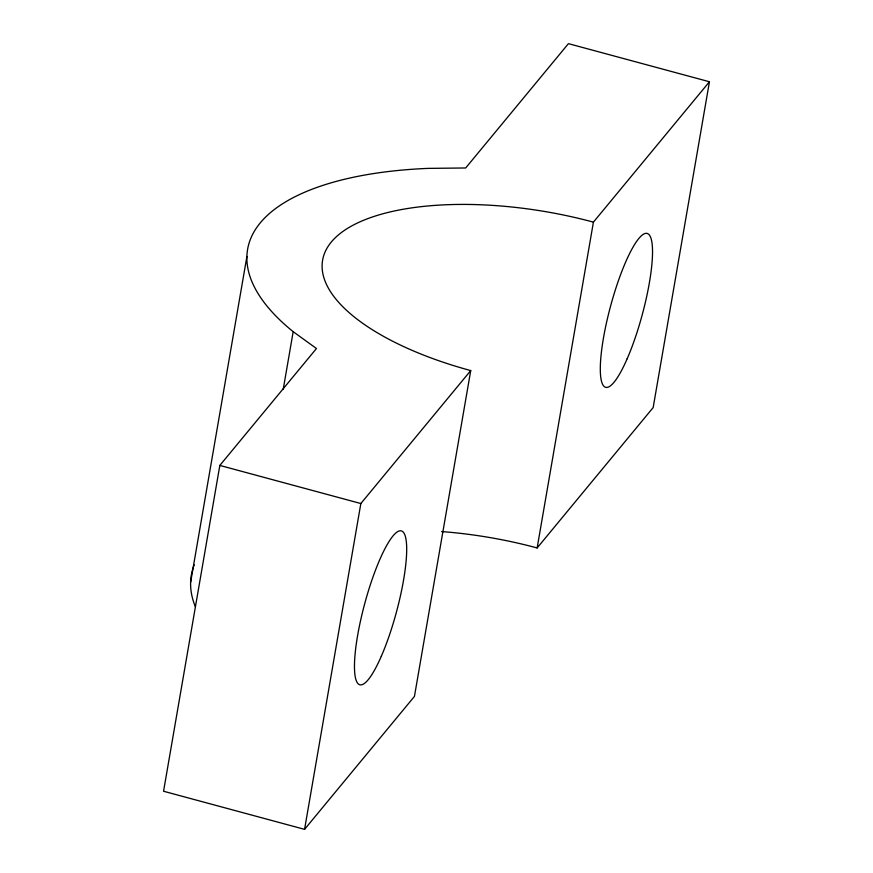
<?xml version="1.0" encoding="UTF-8"?>
<svg xmlns="http://www.w3.org/2000/svg" width="873" height="873" viewBox="0 0 873 873"><rect width="100%" height="100%" fill="white"/><g stroke="black" fill="none" stroke-linecap="round" stroke-linejoin="round"><path stroke-width="1.31" d="M190.62 582.313L246.906 256.487M293.186 331.685L316.463 348.523L219.832 465.429L163.557 791.244L304.568 829.35L414.446 696.403L470.733 370.578A212.576 85.783 9.8 0 1 331.26 242.083A212.576 85.783 9.8 0 1 593.422 222.135L709.443 81.756L568.432 43.65L465.68 167.976L428.152 168.38A310.362 125.243 9.8 0 0 293.186 331.685L283.223 389.336M304.568 829.35L360.844 503.535L470.733 370.578M441.607 531.57A212.576 85.783 9.8 0 1 537.146 547.949L593.422 222.135M709.443 81.756L653.168 407.571L537.146 547.949M219.832 465.429L360.844 503.535M195.257 606.528A310.362 125.243 9.8 0 1 194.243 564.875M381.337 656.201A79.716 16.412 -74.9 0 0 402.835 531.712A79.716 16.412 -74.9 0 0 357.581 635.708A79.716 16.412 -74.9 0 0 381.337 656.201M627.174 358.748A79.716 16.412 -74.9 0 0 648.672 234.259A79.716 16.412 -74.9 0 0 603.418 338.255A79.716 16.412 -74.9 0 0 627.174 358.748"/></g></svg>
